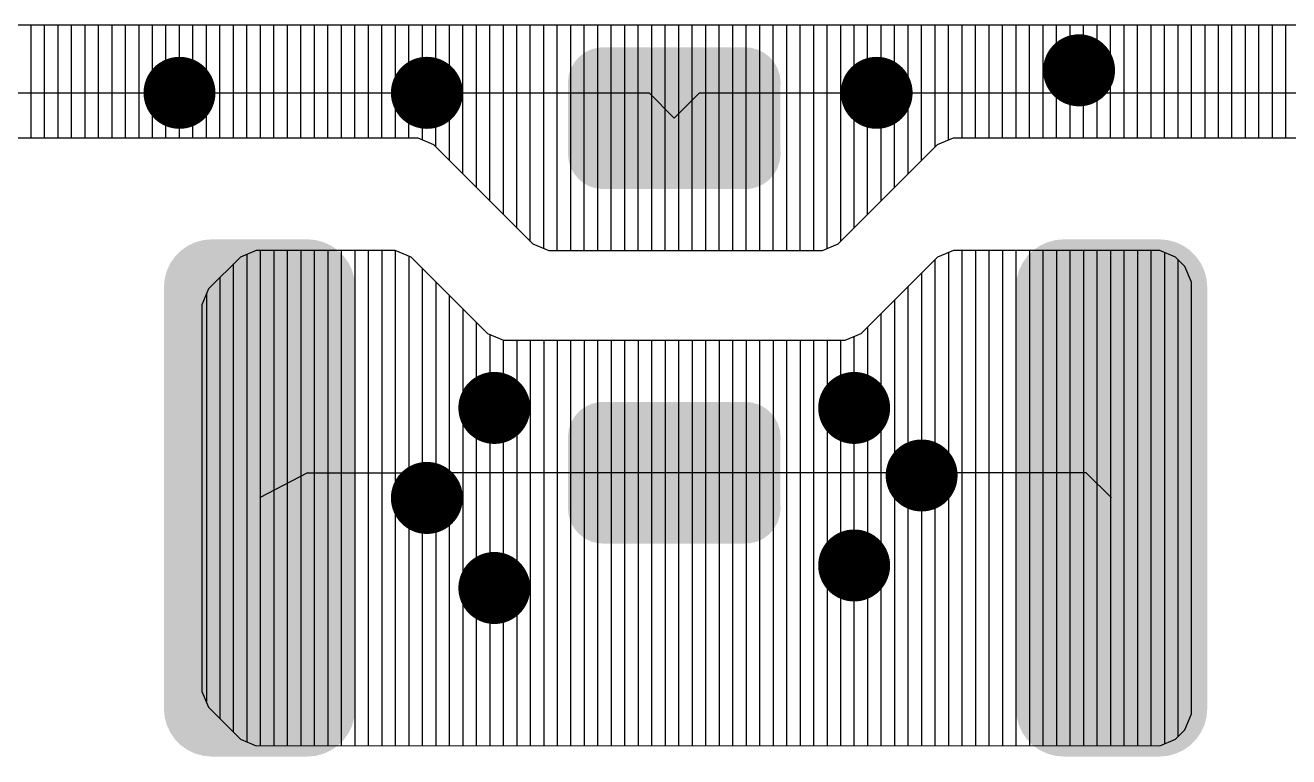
# Model space of a CAD drawing. Extents: x 295 to 953, y 10 to 290.
# Drawn here: x 649.19 to 678.62, y 226.42 to 243.44 of the extents above; entities that cross this region are included whole.
import ezdxf

# ---------------------------------------------------------------- set-up
doc = ezdxf.new("R2010")
doc.units = 0
doc.header["$LTSCALE"] = 5
doc.header["$MEASUREMENT"] = 0
doc.layers.get('0').update_dxf_attribs({"linetype": 'CONTINUOUS', "lineweight": 25})
doc.layers.add('DV-INT-A3_TOP', color=10, linetype='CONTINUOUS')

msp = doc.modelspace()

# ---------------------------------------------------------------- linework, layer by layer
at = {"const_width": 0.838}
for points in [[(673.319, 242.397, 1), (674.157, 242.397, 1)], [(652.364, 241.873, 1), (653.202, 241.873, 1)], [(658.126, 241.873, 1), (658.965, 241.873, 1)], [(668.604, 241.873, 1), (669.442, 241.873, 1)], [(659.698, 234.539, 1), (660.536, 234.539, 1)], [(668.08, 234.539, 1), (668.918, 234.539, 1)], [(669.652, 232.967, 1), (670.49, 232.967, 1)], [(658.126, 232.444, 1), (658.965, 232.444, 1)], [(668.08, 230.872, 1), (668.918, 230.872, 1)], [(659.698, 230.348, 1), (660.536, 230.348, 1)]]:
    msp.add_lwpolyline(points, format="xyb", close=True, dxfattribs=at)
for points in [[(662.22, 242.806), (662.237, 242.819), (666.4, 242.806), (666.375, 242.819)], [(662.237, 242.819), (662.37, 242.88), (666.375, 242.819), (666.251, 242.88)], [(662.37, 242.88), (662.388, 242.889), (666.251, 242.88), (666.22, 242.889)], [(662.388, 242.889), (662.535, 242.923), (666.22, 242.889), (666.091, 242.923)], [(662.535, 242.923), (662.55, 242.927), (666.091, 242.923), (666.031, 242.927)], [(662.55, 242.927), (662.716, 242.932), (666.031, 242.927), (665.948, 242.932)], [(665.901, 242.932), (665.925, 242.933), (665.948, 242.932), (665.925, 242.933)], [(661.907, 242.454), (661.98, 242.577), (666.707, 242.454), (666.638, 242.577)], [(661.98, 242.577), (661.992, 242.597), (666.638, 242.577), (666.622, 242.597)], [(661.992, 242.597), (662.088, 242.704), (666.622, 242.597), (666.531, 242.704)], [(662.088, 242.704), (662.103, 242.72), (666.531, 242.704), (666.51, 242.72)], [(662.103, 242.72), (662.22, 242.806), (666.51, 242.72), (666.4, 242.806)], [(661.832, 242.132), (661.85, 242.273), (666.783, 242.132), (666.768, 242.273)], [(661.85, 242.273), (661.853, 242.297), (666.768, 242.273), (666.761, 242.297)], [(661.853, 242.297), (661.9, 242.432), (666.761, 242.297), (666.719, 242.432)], [(661.9, 242.432), (661.907, 242.454), (666.719, 242.432), (666.707, 242.454)], [(661.831, 242.108), (661.832, 242.132), (666.785, 242.108), (666.783, 242.132)], [(661.833, 242.049), (661.831, 242.108), (666.783, 242.049), (666.785, 242.108)], [(661.833, 240.516), (661.833, 242.049), (666.783, 240.516), (666.783, 242.049)], [(661.831, 240.457), (661.833, 240.515), (666.785, 240.457), (666.783, 240.515)], [(661.833, 240.515), (661.833, 240.516), (666.783, 240.515), (666.783, 240.516)], [(661.834, 240.433), (661.831, 240.457), (666.785, 240.433), (666.785, 240.457)], [(661.848, 240.291), (661.834, 240.433), (666.766, 240.291), (666.785, 240.433)], [(661.855, 240.268), (661.848, 240.291), (666.763, 240.268), (666.766, 240.291)], [(661.897, 240.133), (661.855, 240.268), (666.717, 240.133), (666.763, 240.268)], [(661.91, 240.111), (661.897, 240.133), (666.709, 240.111), (666.717, 240.133)], [(661.978, 239.987), (661.91, 240.111), (666.636, 239.987), (666.709, 240.111)], [(661.994, 239.968), (661.978, 239.987), (666.624, 239.968), (666.636, 239.987)], [(662.085, 239.861), (661.994, 239.968), (666.528, 239.861), (666.624, 239.968)], [(662.106, 239.844), (662.085, 239.861), (666.513, 239.844), (666.528, 239.861)], [(662.216, 239.758), (662.106, 239.844), (666.396, 239.758), (666.513, 239.844)], [(662.242, 239.746), (662.216, 239.758), (666.379, 239.746), (666.396, 239.758)], [(662.365, 239.684), (662.242, 239.746), (666.246, 239.684), (666.379, 239.746)], [(662.396, 239.676), (662.365, 239.684), (666.228, 239.676), (666.246, 239.684)], [(662.526, 239.642), (662.396, 239.676), (666.081, 239.642), (666.228, 239.676)], [(662.585, 239.638), (662.526, 239.642), (666.067, 239.638), (666.081, 239.642)], [(662.668, 239.633), (662.585, 239.638), (665.901, 239.633), (666.067, 239.638)], [(662.692, 239.632), (662.668, 239.633), (662.692, 239.632), (662.716, 239.633)], [(653.154, 238.396), (653.337, 238.445), (656.14, 238.396), (655.96, 238.445)], [(653.337, 238.445), (653.341, 238.446), (655.96, 238.445), (655.949, 238.446)], [(653.341, 238.446), (653.533, 238.463), (655.949, 238.446), (655.763, 238.463)], [(653.533, 238.463), (653.533, 238.466), (655.763, 238.463), (655.763, 238.466)], [(673.003, 238.396), (673.186, 238.445), (675.988, 238.396), (675.809, 238.445)], [(673.186, 238.445), (673.189, 238.446), (675.809, 238.445), (675.798, 238.446)], [(673.189, 238.446), (673.382, 238.463), (675.798, 238.446), (675.611, 238.463)], [(673.382, 238.463), (673.382, 238.466), (675.611, 238.463), (675.611, 238.466)], [(652.684, 238.069), (652.817, 238.201), (656.611, 238.069), (656.479, 238.201)], [(652.817, 238.201), (652.821, 238.205), (656.479, 238.201), (656.474, 238.205)], [(652.821, 238.205), (652.975, 238.312), (656.474, 238.205), (656.321, 238.312)], [(652.975, 238.312), (652.979, 238.315), (656.321, 238.312), (656.315, 238.315)], [(652.979, 238.315), (653.15, 238.394), (656.315, 238.315), (656.147, 238.394)], [(653.15, 238.394), (653.154, 238.396), (656.147, 238.394), (656.14, 238.396)], [(672.532, 238.069), (672.666, 238.201), (676.46, 238.069), (676.328, 238.201)], [(672.666, 238.201), (672.669, 238.205), (676.328, 238.201), (676.323, 238.205)], [(672.669, 238.205), (672.824, 238.312), (676.323, 238.205), (676.17, 238.312)], [(672.824, 238.312), (672.828, 238.315), (676.17, 238.312), (676.164, 238.315)], [(672.828, 238.315), (672.999, 238.394), (676.164, 238.315), (675.995, 238.394)], [(672.999, 238.394), (673.003, 238.396), (675.995, 238.394), (675.988, 238.396)], [(652.49, 237.737), (652.57, 237.907), (656.805, 237.737), (656.726, 237.907)], [(652.57, 237.907), (652.572, 237.912), (656.726, 237.907), (656.723, 237.912)], [(652.572, 237.912), (652.681, 238.065), (656.723, 237.912), (656.615, 238.065)], [(652.681, 238.065), (652.684, 238.069), (656.615, 238.065), (656.611, 238.069)], [(672.338, 237.737), (672.419, 237.907), (676.654, 237.737), (676.575, 237.907)], [(672.419, 237.907), (672.421, 237.912), (676.575, 237.907), (676.571, 237.912)], [(672.421, 237.912), (672.529, 238.065), (676.571, 237.912), (676.464, 238.065)], [(672.529, 238.065), (672.532, 238.069), (676.464, 238.065), (676.46, 238.069)], [(652.42, 237.353), (652.438, 237.546), (656.875, 237.353), (656.858, 237.546)], [(652.438, 237.546), (652.439, 237.551), (656.858, 237.546), (656.857, 237.551)], [(652.439, 237.551), (652.488, 237.732), (656.857, 237.551), (656.808, 237.732)], [(652.488, 237.732), (652.49, 237.737), (656.808, 237.732), (656.805, 237.737)], [(672.269, 237.353), (672.287, 237.546), (676.724, 237.353), (676.707, 237.546)], [(672.287, 237.551), (672.337, 237.732), (676.705, 237.551), (676.656, 237.732)], [(672.287, 237.546), (672.287, 237.551), (676.707, 237.546), (676.705, 237.551)], [(672.337, 237.732), (672.338, 237.737), (676.656, 237.732), (676.654, 237.737)], [(652.42, 237.351), (652.42, 237.353), (656.875, 237.351), (656.875, 237.353)], [(652.42, 227.536), (652.42, 237.351), (656.875, 227.536), (656.875, 237.351)], [(672.269, 237.351), (672.269, 237.353), (676.724, 237.351), (676.724, 237.353)], [(672.269, 227.536), (672.269, 237.351), (676.724, 227.536), (676.724, 237.351)], [(662.237, 234.567), (662.37, 234.628), (666.375, 234.567), (666.251, 234.628)], [(662.37, 234.628), (662.388, 234.636), (666.251, 234.628), (666.22, 234.636)], [(662.388, 234.636), (662.535, 234.671), (666.22, 234.636), (666.091, 234.671)], [(662.535, 234.671), (662.55, 234.675), (666.091, 234.671), (666.031, 234.675)], [(662.55, 234.675), (662.716, 234.679), (666.031, 234.675), (665.948, 234.679)], [(665.901, 234.679), (665.925, 234.681), (665.948, 234.679), (665.925, 234.681)], [(661.907, 234.202), (661.98, 234.325), (666.707, 234.202), (666.638, 234.325)], [(661.98, 234.325), (661.992, 234.345), (666.638, 234.325), (666.622, 234.345)], [(661.992, 234.345), (662.088, 234.452), (666.622, 234.345), (666.531, 234.452)], [(662.088, 234.452), (662.103, 234.468), (666.531, 234.452), (666.51, 234.468)], [(662.103, 234.468), (662.22, 234.554), (666.51, 234.468), (666.4, 234.554)], [(662.22, 234.554), (662.237, 234.567), (666.4, 234.554), (666.375, 234.567)], [(661.832, 233.88), (661.85, 234.021), (666.783, 233.88), (666.768, 234.021)], [(661.85, 234.021), (661.853, 234.045), (666.768, 234.021), (666.761, 234.045)], [(661.853, 234.045), (661.9, 234.18), (666.761, 234.045), (666.719, 234.18)], [(661.9, 234.18), (661.907, 234.202), (666.719, 234.18), (666.707, 234.202)], [(661.831, 233.856), (661.832, 233.88), (666.785, 233.856), (666.783, 233.88)], [(661.833, 233.797), (661.831, 233.856), (666.783, 233.797), (666.785, 233.856)], [(661.833, 232.263), (661.833, 233.797), (666.783, 232.263), (666.783, 233.797)], [(661.831, 232.205), (661.833, 232.263), (666.785, 232.205), (666.783, 232.263)], [(661.834, 232.181), (661.831, 232.205), (666.785, 232.181), (666.785, 232.205)], [(661.848, 232.039), (661.834, 232.181), (666.766, 232.039), (666.785, 232.181)], [(661.855, 232.016), (661.848, 232.039), (666.763, 232.016), (666.766, 232.039)], [(661.897, 231.881), (661.855, 232.016), (666.717, 231.881), (666.763, 232.016)], [(661.91, 231.859), (661.897, 231.881), (666.709, 231.859), (666.717, 231.881)], [(661.978, 231.735), (661.91, 231.859), (666.636, 231.735), (666.709, 231.859)], [(661.994, 231.716), (661.978, 231.735), (666.624, 231.716), (666.636, 231.735)], [(662.085, 231.609), (661.994, 231.716), (666.528, 231.609), (666.624, 231.716)], [(662.106, 231.592), (662.085, 231.609), (666.513, 231.592), (666.528, 231.609)], [(662.216, 231.506), (662.106, 231.592), (666.396, 231.506), (666.513, 231.592)], [(662.242, 231.494), (662.216, 231.506), (666.379, 231.494), (666.396, 231.506)], [(662.365, 231.432), (662.242, 231.494), (666.246, 231.432), (666.379, 231.494)], [(662.396, 231.424), (662.365, 231.432), (666.228, 231.424), (666.246, 231.432)], [(662.526, 231.39), (662.396, 231.424), (666.081, 231.39), (666.228, 231.424)], [(662.585, 231.386), (662.526, 231.39), (666.067, 231.386), (666.081, 231.39)], [(662.668, 231.381), (662.585, 231.386), (665.901, 231.381), (666.067, 231.386)], [(662.692, 231.38), (662.668, 231.381), (662.692, 231.38), (662.716, 231.381)], [(652.42, 227.534), (652.42, 227.536), (656.875, 227.534), (656.875, 227.536)], [(652.438, 227.342), (652.42, 227.534), (656.858, 227.342), (656.875, 227.534)], [(672.269, 227.534), (672.269, 227.536), (676.724, 227.534), (676.724, 227.536)], [(672.286, 227.342), (672.269, 227.534), (676.706, 227.342), (676.724, 227.534)], [(652.439, 227.336), (652.438, 227.342), (656.857, 227.336), (656.858, 227.342)], [(652.488, 227.155), (652.439, 227.336), (656.807, 227.155), (656.857, 227.336)], [(672.288, 227.336), (672.286, 227.342), (676.706, 227.336), (676.706, 227.342)], [(672.336, 227.155), (672.288, 227.336), (676.656, 227.155), (676.706, 227.336)], [(652.49, 227.15), (652.488, 227.155), (656.806, 227.15), (656.807, 227.155)], [(652.57, 226.98), (652.49, 227.15), (656.726, 226.98), (656.806, 227.15)], [(652.573, 226.976), (652.57, 226.98), (656.723, 226.976), (656.726, 226.98)], [(652.68, 226.822), (652.573, 226.976), (656.615, 226.822), (656.723, 226.976)], [(672.339, 227.15), (672.336, 227.155), (676.654, 227.15), (676.656, 227.155)], [(672.418, 226.98), (672.339, 227.15), (676.574, 226.98), (676.654, 227.15)], [(672.422, 226.976), (672.418, 226.98), (676.572, 226.976), (676.574, 226.98)], [(672.529, 226.822), (672.422, 226.976), (676.463, 226.822), (676.572, 226.976)], [(652.684, 226.818), (652.68, 226.822), (656.612, 226.818), (656.615, 226.822)], [(652.817, 226.686), (652.684, 226.818), (656.478, 226.686), (656.612, 226.818)], [(652.822, 226.682), (652.817, 226.686), (656.475, 226.682), (656.478, 226.686)], [(652.974, 226.575), (652.822, 226.682), (656.32, 226.575), (656.475, 226.682)], [(672.533, 226.818), (672.529, 226.822), (676.46, 226.818), (676.463, 226.822)], [(672.665, 226.686), (672.533, 226.818), (676.327, 226.686), (676.46, 226.818)], [(672.67, 226.682), (672.665, 226.686), (676.323, 226.682), (676.327, 226.686)], [(672.823, 226.575), (672.67, 226.682), (676.169, 226.575), (676.323, 226.682)], [(652.98, 226.572), (652.974, 226.575), (656.316, 226.572), (656.32, 226.575)], [(653.149, 226.493), (652.98, 226.572), (656.145, 226.493), (656.316, 226.572)], [(653.156, 226.491), (653.149, 226.493), (656.141, 226.491), (656.145, 226.493)], [(653.335, 226.442), (653.156, 226.491), (655.959, 226.442), (656.141, 226.491)], [(653.346, 226.441), (653.335, 226.442), (655.955, 226.441), (655.959, 226.442)], [(653.533, 226.424), (653.346, 226.441), (655.763, 226.424), (655.955, 226.441)], [(653.533, 226.421), (653.533, 226.424), (655.763, 226.421), (655.763, 226.424)], [(672.829, 226.572), (672.823, 226.575), (676.165, 226.572), (676.169, 226.575)], [(672.998, 226.493), (672.829, 226.572), (675.994, 226.493), (676.165, 226.572)], [(673.005, 226.491), (672.998, 226.493), (675.99, 226.491), (675.994, 226.493)], [(673.184, 226.442), (673.005, 226.491), (675.807, 226.442), (675.99, 226.491)], [(673.195, 226.441), (673.184, 226.442), (675.803, 226.441), (675.807, 226.442)], [(673.382, 226.424), (673.195, 226.441), (675.611, 226.424), (675.803, 226.441)], [(673.382, 226.421), (673.382, 226.424), (675.611, 226.421), (675.611, 226.424)]]:
    msp.add_solid(points)
at = {"layer": 'DV-INT-A3_TOP', "color": 7}
for p, q in [((655.926, 243.445), (643.353, 243.445)), ((649.325, 240.826), (649.325, 243.445)), ((649.64, 240.826), (649.64, 243.445)), ((649.954, 240.826), (649.954, 243.445)), ((650.268, 240.826), (650.268, 243.445)), ((650.583, 240.826), (650.583, 243.445)), ((650.897, 240.826), (650.897, 243.445)), ((651.211, 240.826), (651.211, 243.445)), ((651.526, 240.826), (651.526, 243.445)), ((651.84, 240.826), (651.84, 243.445)), ((652.154, 240.826), (652.154, 243.445)), ((652.468, 240.826), (652.468, 243.445)), ((652.783, 240.826), (652.783, 243.445)), ((653.097, 240.826), (653.097, 243.445)), ((653.411, 240.826), (653.411, 243.445)), ((653.726, 240.826), (653.726, 243.445)), ((654.04, 240.826), (654.04, 243.445)), ((654.354, 240.826), (654.354, 243.445)), ((654.669, 240.826), (654.669, 243.445)), ((654.983, 240.826), (654.983, 243.445)), ((655.297, 240.826), (655.297, 243.445)), ((655.612, 240.826), (655.612, 243.445)), ((655.926, 240.826), (655.926, 243.445)), ((669.023, 243.445), (655.926, 243.445)), ((656.24, 240.826), (656.24, 243.445)), ((656.555, 240.826), (656.555, 243.445)), ((656.869, 240.826), (656.869, 243.445)), ((657.183, 240.826), (657.183, 243.445)), ((657.498, 240.826), (657.498, 243.445)), ((657.812, 240.826), (657.812, 243.445)), ((658.126, 240.826), (658.126, 243.445)), ((658.441, 240.775), (658.441, 243.445)), ((658.755, 240.616), (658.755, 243.445)), ((659.069, 240.302), (659.069, 243.445)), ((659.384, 239.987), (659.384, 243.445)), ((659.698, 239.673), (659.698, 243.445)), ((660.012, 239.355), (660.012, 243.445)), ((660.327, 239.04), (660.327, 243.445)), ((660.641, 238.726), (660.641, 243.445)), ((660.955, 238.412), (660.955, 243.445)), ((661.27, 238.252), (661.27, 243.445)), ((661.584, 238.202), (661.584, 243.445)), ((661.898, 238.202), (661.898, 243.445)), ((662.213, 238.202), (662.213, 243.445)), ((662.527, 238.202), (662.527, 243.445)), ((662.841, 238.202), (662.841, 243.445)), ((663.156, 238.202), (663.156, 243.445)), ((663.47, 238.202), (663.47, 243.445)), ((663.784, 238.202), (663.784, 243.445)), ((664.099, 238.202), (664.099, 243.445)), ((664.413, 238.202), (664.413, 243.445)), ((664.727, 238.202), (664.727, 243.445)), ((665.041, 238.202), (665.041, 243.445)), ((665.356, 238.202), (665.356, 243.445)), ((665.67, 238.202), (665.67, 243.445)), ((665.984, 238.202), (665.984, 243.445)), ((666.299, 238.202), (666.299, 243.445)), ((666.613, 238.202), (666.613, 243.445)), ((666.927, 238.202), (666.927, 243.445)), ((667.242, 238.202), (667.242, 243.445)), ((667.556, 238.202), (667.556, 243.445)), ((667.87, 238.252), (667.87, 243.445)), ((668.185, 238.412), (668.185, 243.445)), ((668.499, 238.726), (668.499, 243.445)), ((668.813, 239.04), (668.813, 243.445)), ((682.644, 243.445), (669.023, 243.445)), ((669.128, 239.355), (669.128, 243.445)), ((669.442, 239.673), (669.442, 243.445)), ((669.756, 239.987), (669.756, 243.445)), ((670.071, 240.302), (670.071, 243.445)), ((670.385, 240.616), (670.385, 243.445)), ((670.699, 240.775), (670.699, 243.445)), ((671.014, 240.826), (671.014, 243.445)), ((671.328, 240.826), (671.328, 243.445)), ((671.642, 240.826), (671.642, 243.445)), ((671.957, 240.826), (671.957, 243.445)), ((672.271, 240.826), (672.271, 243.445)), ((672.585, 240.826), (672.585, 243.445)), ((672.9, 240.826), (672.9, 243.445)), ((673.214, 240.826), (673.214, 243.445)), ((673.528, 240.826), (673.528, 243.445)), ((673.843, 240.826), (673.843, 243.445)), ((674.157, 240.826), (674.157, 243.445)), ((674.471, 240.826), (674.471, 243.445)), ((674.786, 240.826), (674.786, 243.445)), ((675.1, 240.826), (675.1, 243.445)), ((675.414, 240.826), (675.414, 243.445)), ((675.729, 240.826), (675.729, 243.445)), ((676.043, 240.826), (676.043, 243.445)), ((676.357, 240.826), (676.357, 243.445)), ((676.672, 240.826), (676.672, 243.445)), ((676.986, 240.826), (676.986, 243.445)), ((677.3, 240.826), (677.3, 243.445)), ((677.614, 240.826), (677.614, 243.445)), ((677.929, 240.826), (677.929, 243.445)), ((678.243, 240.826), (678.243, 243.445)), ((678.557, 240.826), (678.557, 243.445)), ((673.738, 241.873), (673.738, 242.397)), ((647.544, 241.873), (652.783, 241.873)), ((652.783, 241.873), (658.545, 241.873)), ((658.545, 241.873), (663.721, 241.873)), ((663.721, 241.873), (664.308, 241.282)), ((664.308, 241.282), (664.899, 241.873)), ((664.899, 241.873), (669.023, 241.873)), ((669.023, 241.873), (673.738, 241.873)), ((673.738, 241.873), (680.024, 241.873)), ((642.523, 240.826), (658.332, 240.826)), ((658.332, 240.826), (658.701, 240.671)), ((670.444, 240.671), (670.813, 240.826)), ((670.813, 240.826), (681.596, 240.826)), ((658.701, 240.671), (661.014, 238.357)), ((668.13, 238.357), (670.444, 240.671)), ((654.572, 238.206), (654.204, 238.051)), ((654.359, 226.769), (654.359, 238.114)), ((657.808, 238.206), (654.572, 238.206)), ((654.673, 226.677), (654.673, 238.206)), ((654.987, 226.677), (654.987, 238.206)), ((655.302, 226.677), (655.302, 238.206)), ((655.616, 226.677), (655.616, 238.206)), ((655.93, 226.677), (655.93, 238.206)), ((656.245, 226.677), (656.245, 238.206)), ((656.559, 226.677), (656.559, 238.206)), ((656.873, 226.677), (656.873, 238.206)), ((657.188, 226.677), (657.188, 238.206)), ((657.502, 226.677), (657.502, 238.206)), ((658.177, 238.051), (657.808, 238.206)), ((657.816, 226.677), (657.816, 238.202)), ((661.014, 238.357), (661.383, 238.202)), ((661.383, 238.202), (667.761, 238.202)), ((667.761, 238.202), (668.13, 238.357)), ((670.813, 238.206), (670.444, 238.051)), ((670.704, 226.677), (670.704, 238.156)), ((675.62, 238.206), (670.813, 238.206)), ((671.018, 226.677), (671.018, 238.206)), ((671.332, 226.677), (671.332, 238.206)), ((671.647, 226.677), (671.647, 238.206)), ((671.961, 226.677), (671.961, 238.206)), ((672.275, 226.677), (672.275, 238.206)), ((672.589, 226.677), (672.589, 238.206)), ((672.904, 226.677), (672.904, 238.206)), ((673.218, 226.677), (673.218, 238.206)), ((673.532, 226.677), (673.532, 238.206)), ((673.847, 226.677), (673.847, 238.206)), ((674.161, 226.677), (674.161, 238.206)), ((674.475, 226.677), (674.475, 238.206)), ((674.79, 226.677), (674.79, 238.206)), ((675.104, 226.677), (675.104, 238.206)), ((675.418, 226.677), (675.418, 238.206)), ((675.988, 238.051), (675.62, 238.206)), ((675.733, 226.727), (675.733, 238.156)), ((654.204, 238.051), (653.462, 237.309)), ((654.044, 226.991), (654.044, 237.892)), ((658.131, 226.677), (658.131, 238.072)), ((659.966, 236.262), (658.177, 238.051)), ((670.444, 238.051), (668.654, 236.262)), ((670.389, 226.677), (670.389, 237.997)), ((676.206, 237.833), (675.988, 238.051)), ((676.047, 226.886), (676.047, 237.997)), ((676.357, 237.464), (676.206, 237.833)), ((653.73, 227.305), (653.73, 237.578)), ((658.445, 226.677), (658.445, 237.787)), ((670.075, 226.677), (670.075, 237.682)), ((653.462, 237.309), (653.307, 236.941)), ((658.759, 226.677), (658.759, 237.469)), ((669.761, 226.677), (669.761, 237.368)), ((676.357, 231.396), (676.357, 237.464)), ((653.307, 236.941), (653.307, 227.942)), ((653.416, 227.691), (653.416, 237.192)), ((659.074, 226.677), (659.074, 237.154)), ((669.446, 226.677), (669.446, 237.054)), ((659.388, 226.677), (659.388, 236.84)), ((669.132, 226.677), (669.132, 236.739)), ((659.702, 226.677), (659.702, 236.526)), ((668.818, 226.677), (668.818, 236.421)), ((660.335, 236.107), (659.966, 236.262)), ((660.016, 226.677), (660.016, 236.241)), ((660.331, 226.677), (660.331, 236.111)), ((668.285, 236.107), (660.335, 236.107)), ((660.645, 226.677), (660.645, 236.107)), ((660.959, 226.677), (660.959, 236.107)), ((661.274, 226.677), (661.274, 236.107)), ((661.588, 226.677), (661.588, 236.107)), ((661.902, 226.677), (661.902, 236.107)), ((662.217, 226.677), (662.217, 236.107)), ((662.531, 226.677), (662.531, 236.107)), ((662.845, 226.677), (662.845, 236.107)), ((663.16, 226.677), (663.16, 236.107)), ((663.474, 226.677), (663.474, 236.107)), ((663.788, 226.677), (663.788, 236.107)), ((664.103, 226.677), (664.103, 236.107)), ((664.417, 226.677), (664.417, 236.107)), ((664.731, 226.677), (664.731, 236.107)), ((665.046, 226.677), (665.046, 236.107)), ((665.36, 226.677), (665.36, 236.107)), ((665.674, 226.677), (665.674, 236.107)), ((665.989, 226.677), (665.989, 236.107)), ((666.303, 226.677), (666.303, 236.107)), ((666.617, 226.677), (666.617, 236.107)), ((666.932, 226.677), (666.932, 236.107)), ((667.246, 226.677), (667.246, 236.107)), ((667.56, 226.677), (667.56, 236.107)), ((667.875, 226.677), (667.875, 236.107)), ((668.189, 226.677), (668.189, 236.107)), ((668.654, 236.262), (668.285, 236.107)), ((668.503, 226.677), (668.503, 236.199)), ((655.763, 233.03), (654.648, 232.444)), ((655.763, 233.03), (658.545, 233.03)), ((664.308, 233.03), (658.545, 233.03)), ((658.545, 233.03), (658.545, 232.444)), ((670.071, 233.03), (664.308, 233.03)), ((673.905, 233.03), (670.071, 233.03)), ((670.071, 233.03), (670.071, 232.967)), ((674.496, 232.444), (673.905, 233.03)), ((676.361, 227.419), (676.357, 231.396)), ((653.307, 227.942), (653.462, 227.574)), ((653.462, 227.574), (654.204, 226.832)), ((676.206, 227.05), (676.361, 227.419)), ((675.988, 226.832), (676.206, 227.05)), ((654.204, 226.832), (654.572, 226.677)), ((654.572, 226.677), (669.547, 226.681)), ((669.547, 226.681), (675.62, 226.677)), ((675.62, 226.677), (675.988, 226.832))]:
    msp.add_line(p, q, dxfattribs=at)

doc.saveas('drawing.dxf')
